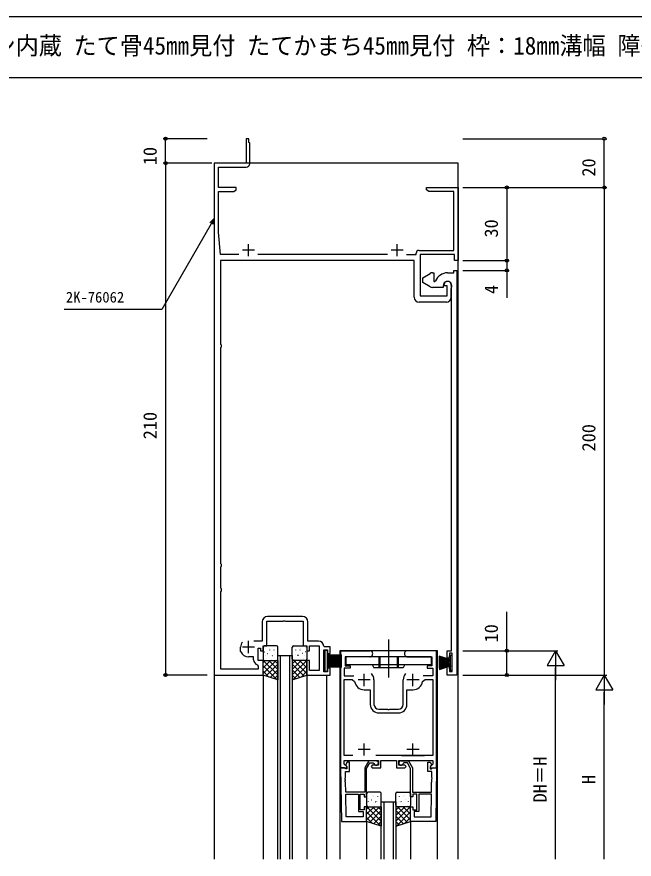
# Model space of a CAD drawing. Units: millimetres, scale not verified. Extents: x -437 to 438, y -681 to 679.
# Drawn here: x -142.7 to 110.5, y 298.3 to 643.8 of the extents above; entities that cross this region are included whole.
import ezdxf
from ezdxf.enums import TextEntityAlignment as Align

# ---------------------------------------------------------------- set-up
doc = ezdxf.new("R2010")
doc.units = ezdxf.units.MM
doc.header["$LTSCALE"] = 4
for name, color, linetype in [('0-1_USER1', 3, 'Continuous'), ('0-2_YKK_11', 7, 'Continuous'), ('0-3_YKK_12', 2, 'Continuous'), ('0-4_YKK_13', 4, 'Continuous'), ('0-6_YKK_D', 6, 'Continuous'), ('0-7_YKK_ZWAK', 7, 'Continuous')]:
    doc.layers.add(name, color=color, linetype=linetype)
doc.styles.add('ＭＳ ゴシック', font='')
doc.styles.get('ＭＳ ゴシック').set_extended_font_data('MS Gothic')

msp = doc.modelspace()

# ---------------------------------------------------------------- linework, layer by layer
at = {"layer": '0-2_YKK_11'}
for p, q in [((-47.2, 583.6), (-47.2, 592)), ((-59.2, 546.3), (-60, 555.444)), ((-47.7, 545.6), (-47.7, 550.6)), ((13.3, 545.6), (13.3, 550.6)), ((-51.588, 546.3), (-59.2, 546.3)), ((-45.2, 548.1), (-50.2, 548.1)), ((9.412, 546.3), (-43.812, 546.3)), ((15.8, 548.1), (10.8, 548.1)), ((35.5, 533.8), (35.5, 528.8)), ((33.5, 526.8), (22.3, 526.8)), ((-25.5, 397.8), (-39.9, 397.8)), ((-47.7, 382.8), (-47.7, 387.8)), ((-45.2, 385.3), (-50.2, 385.3)), ((-9.9, 383.795), (2.05, 383.795)), ((-0.2, 369.295), (-0.2, 374.295)), ((19.8, 369.295), (19.8, 374.295)), ((2.3, 371.795), (-2.7, 371.795)), ((3.8, 371.795), (3.8, 361.795)), ((15.8, 361.795), (15.8, 371.795)), ((22.3, 371.795), (17.3, 371.795)), ((5.8, 358.295), (13.8, 358.295)), ((-0.2, 340.795), (-0.2, 345.795)), ((19.8, 340.795), (19.8, 345.795)), ((2.3, 343.295), (-2.7, 343.295)), ((22.3, 343.295), (17.3, 343.295)), ((15.083, 340.795), (4.517, 340.795))]:
    msp.add_line(p, q, dxfattribs=at)
for points in [[(-47.2, 592), (-47.5, 592.3), (-47.5, 593.8), (-48.7, 593.8), (-48.7, 583.8), (-61.7, 583.8), (-61.7, 373.8), (-41.7, 373.8), (-41.7, 379.8), (-43.7, 379.8), (-43.7, 384.8), (-42.7, 384.8), (-42.7, 383.8), (-41.7, 383.8), (-41.7, 385.8), (-40.2, 385.8), (-40.2, 395.9), (-33.458, 395.9), (-33.275, 396.02), (-32.725, 396.02), (-32.542, 395.9), (-25.2, 395.9), (-25.2, 385.8), (-23.7, 385.8), (-23.7, 383.8), (-22.7, 383.8), (-22.7, 385.8), (-18.7, 385.8), (-18.7, 375.7), (-22.7, 375.7), (-22.7, 379.8), (-23.7, 379.8), (-23.7, 373.8), (-14.2, 373.8), (-14.2, 376.6), (-15.2, 376.6), (-15.2, 375.1), (-16.8, 375.1), (-16.8, 384.1), (-15.2, 384.1)], [(-52.7, 572.8), (-52.7, 573.8), (-60, 573.8), (-60, 582.1), (-48.7, 582.1)], [(22.3, 548), (36.6, 548), (36.6, 572.2), (26.339, 572.2), (25.3, 572.8), (25.3, 573.8), (38.3, 573.8), (38.3, 543.8), (36.8, 543.8), (36.8, 546.3), (22.8, 546.3), (22.8, 529.3), (33.8, 529.3), (33.8, 533.5), (32.8, 533.5), (32.5, 533.8)], [(-60, 555.444), (-60, 572.2), (-53.739, 572.2), (-52.7, 572.8)], [(17.188, 546.3), (21.1, 546.3), (21.1, 546.8)], [(20.3, 528.8), (20.3, 543.8), (-59.2, 543.8), (-59.2, 509.594), (-58.937, 509.296), (-58.937, 508.304), (-59.2, 508.006), (-59.2, 419.594), (-58.937, 419.296), (-58.937, 418.304), (-59.2, 418.006), (-59.2, 409.594), (-58.937, 409.296), (-58.937, 408.304), (-59.2, 408.006), (-59.2, 376.3), (-43.6, 376.3), (-43.6, 377.492), (-43.97, 377.975)], [(37.8, 539.8), (37.8, 373.8), (33.8, 373.8), (33.8, 377.3), (34.6, 377.3), (34.8, 375.3), (35.87, 375.3), (35.87, 382.8), (34.8, 382.8), (34.6, 380.8), (33.8, 380.8), (33.8, 383.8), (35.6, 383.8), (35.6, 528.546), (35.56, 528.696), (35.555, 528.705), (35.545, 528.722), (35.54, 528.73), (35.5, 528.88), (35.5, 532.418), (35.543, 532.573)], [(34, 538.8), (36.5, 538.8), (36.5, 539.8), (37.8, 539.8)], [(26.8, 533.068), (23.8, 534.8), (23.8, 536.8), (26.8, 538.532)], [(27.8, 538.8), (28.3, 538.8), (28.3, 535.3), (28.809, 535.3), (29.087, 535.487)], [(32.2, 533.5), (32.2, 532.8), (27.8, 532.8)], [(-42.1, 395.6), (-42.1, 387.7), (-45.476, 387.7)], [(-19, 387.7), (-23.3, 387.7), (-23.3, 395.6)], [(-50.872, 383.32), (-50.9, 383.447), (-50.9, 385.3)], [(-15.2, 384.1), (-15.2, 382.6), (-14.2, 382.6), (-14.2, 385.4), (-16.508, 385.4), (-16.807, 385.676)], [(-9.9, 383.795), (-9.9, 335.795), (-7.424, 335.795), (-7.264, 336.183), (-8.4, 337.319), (-8.4, 338.795), (5.6, 338.795), (5.6, 336.795), (3.1, 336.795), (2.6, 336.295), (3.1, 335.795), (6.6, 335.795), (6.6, 338.795), (13, 338.795), (13, 335.795), (16.5, 335.795), (17, 336.295), (16.5, 336.795), (14, 336.795), (14, 338.795), (28, 338.795), (28, 337.319), (26.864, 336.183), (27.024, 335.795), (29.5, 335.795), (29.5, 383.795), (17.55, 383.795)], [(-45.6, 380.1), (-45.6, 381.3), (-47.7, 381.3)], [(2.05, 381.295), (-8, 381.295), (-8, 377.595), (-6, 377.595), (-6, 376.595), (-8.4, 376.595), (-8.4, 373.495), (-4.408, 373.495)], [(17.55, 381.295), (27.6, 381.295), (27.6, 377.595), (25.6, 377.595), (25.6, 376.595), (28, 376.595), (28, 373.495), (24.008, 373.495)], [(-4.917, 340.795), (-8.4, 340.795), (-8.4, 371.995), (-5.136, 371.995), (-4.148, 371.155)], [(23.748, 371.155), (24.736, 371.995), (28, 371.995), (28, 340.795), (15.083, 340.795), (24.517, 340.795)], [(-0.2, 367.795), (2.3, 367.795), (2.3, 361.795)], [(17.3, 361.795), (17.3, 367.795), (19.8, 367.795)], [(5.8, 359.795), (9.342, 359.795), (9.525, 359.675), (10.075, 359.675), (10.258, 359.795), (13.8, 359.795)], [(4.7, 338.595), (1.638, 338.595), (0, 335.758), (0, 325.795), (-7.795, 325.795), (-7.866, 329.837), (-7.989, 330.018), (-7.998, 330.568), (-7.882, 330.753), (-7.883, 330.837), (-8.006, 331.018), (-8.016, 331.568), (-7.899, 331.753), (-7.944, 334.295), (-6.3, 334.295), (-6.3, 338.095), (-7.2, 338.095), (-7.8, 337.056), (-7.8, 336.745), (-7.3, 336.245), (-7.3, 335.295), (-7.77, 335.295), (-7.97, 335.495), (-8.27, 335.795), (-9.9, 335.795)], [(14.9, 338.595), (17.962, 338.595), (19.6, 335.758), (19.6, 325.795), (27.395, 325.795), (27.466, 329.837), (27.589, 330.018), (27.598, 330.568), (27.482, 330.753), (27.483, 330.837), (27.606, 331.018), (27.616, 331.568), (27.499, 331.753), (27.544, 334.295), (25.9, 334.295), (25.9, 338.095), (26.8, 338.095), (27.4, 337.056), (27.4, 336.745), (26.9, 336.245), (26.9, 335.295), (27.37, 335.295), (27.57, 335.495), (27.87, 335.795), (29.5, 335.795)], [(-9.9, 335.795), (-9.516, 313.795), (0.8, 313.795), (0.8, 319.795), (-0.2, 319.795), (-0.2, 318.595), (-1.8, 318.595), (-1.8, 324.995), (-0.2, 324.995), (-0.2, 323.795), (0.8, 323.795), (0.8, 335.543), (2.1, 337.795), (3.517, 337.795), (3.813, 337.545)], [(29.5, 335.795), (29.116, 313.795), (18.8, 313.795), (18.8, 319.795), (19.8, 319.795), (19.8, 318.595), (21.4, 318.595), (21.4, 324.995), (19.8, 324.995), (19.8, 323.795), (18.8, 323.795), (18.8, 335.543), (17.5, 337.795), (16.083, 337.795), (15.787, 337.545)]]:
    msp.add_lwpolyline(points, dxfattribs=at)
for points in [[(-7.619, 315.725), (-7.781, 324.995), (-2.6, 324.995), (-2.6, 317.795), (-0.7, 317.795), (-0.7, 315.725)], [(27.219, 315.725), (27.381, 324.995), (22.2, 324.995), (22.2, 317.795), (20.3, 317.795), (20.3, 315.725)]]:
    msp.add_lwpolyline(points, close=True, dxfattribs=at)
for centre, radius, start, end in [((-48.7, 583.6), 1.5, 270.00001, 359.99999), ((22.3, 546.8), 1.2, 90.00001, 179.99999), ((27.8, 536.8), 2, 89.99998, 120), ((34, 533.5), 5.3, 89.99999, 157.9757), ((27.8, 534.8), 2, 240, 270.00002), ((34, 533.5), 1.8, 328.99728, 179.99999), ((34, 533.8), 1.5, 359.99999, 180.00001), ((22.3, 528.8), 2, 180.00001, 269.99999), ((33.5, 528.8), 2, 270.00001, 359.99999), ((-39.9, 395.6), 2.2, 90.00001, 179.99999), ((-25.5, 395.6), 2.2, 0.00001, 89.99999), ((-47.7, 385.3), 3.2, 141.63348, 179.99999), ((-19, 385.5), 2.2, 4.58856, 90.00001), ((2.05, 382.545), 1.25, 269.99999, 90.00001), ((17.55, 382.545), 1.25, 89.99999, 270.00001), ((-47.7, 384.8), 3.5, 205.00785, 270), ((-43.4, 380.1), 2.2, 180.00001, 254.97389), ((-0.2, 371.795), 4, 359.99998, 40.4398), ((19.8, 371.795), 4, 139.5602, 180.00002), ((-0.2, 371.795), 4, 189.20689, 270.00001), ((19.8, 371.795), 4, 269.99999, 350.79311), ((5.8, 361.795), 3.5, 180.00001, 269.99999), ((5.8, 361.795), 2, 180.00001, 269.99999), ((13.8, 361.795), 2, 270.00001, 359.99999), ((13.8, 361.795), 3.5, 270.00001, 359.99999), ((4.7, 337.695), 0.9, 189.59406, 90), ((14.9, 337.695), 0.9, 90, 350.40594)]:
    msp.add_arc(centre, radius, start, end, dxfattribs=at)
at = {"layer": '0-3_YKK_12'}
for p, q in [((38.3, 583.8), (-61.7, 583.8)), ((-61.7, 583.8), (-61.7, 298.298)), ((38.3, 298.298), (38.3, 583.8)), ((-10.2, 383.795), (-10.2, 298.298)), ((29.8, 383.795), (-10.2, 383.795)), ((29.8, 298.298), (29.8, 383.795)), ((-34.7, 381.801), (-34.7, 298.298)), ((-30.7, 298.298), (-30.7, 381.801)), ((-41.7, 373.8), (-41.7, 298.298)), ((-23.7, 373.8), (-23.7, 298.298)), ((-15.7, 373.8), (-15.7, 298.298)), ((6.8, 321.797), (12.8, 321.797)), ((6.8, 298.298), (6.8, 321.797)), ((7.8, 321.797), (7.8, 298.298)), ((11.8, 298.298), (11.8, 321.797)), ((12.8, 321.797), (12.8, 298.298)), ((0.8, 313.995), (0.8, 298.298)), ((18.8, 313.995), (18.8, 298.298))]:
    msp.add_line(p, q, dxfattribs=at)
msp.add_lwpolyline([(-35.7, 298.298), (-35.7, 381.801), (-29.7, 381.801), (-29.7, 298.298)], dxfattribs=at)
at = {"layer": '0-4_YKK_13'}
for p, q in [((9.748, 388.409), (9.748, 372.828)), ((-41.7, 385.3), (-41.7, 380.3)), ((-41.256, 385.236), (-41.212, 385.26)), ((-36.2, 385.8), (-41.2, 385.8)), ((-39.231, 384.502), (-39.187, 384.526)), ((-38.917, 384.082), (-38.911, 384.09)), ((-37.155, 384.07), (-37.111, 384.094)), ((-35.7, 380.3), (-35.7, 385.3)), ((-29.7, 380.3), (-29.7, 385.3)), ((-29.2, 385.8), (-24.2, 385.8)), ((-28.245, 384.07), (-28.289, 384.094)), ((-26.483, 384.082), (-26.489, 384.09)), ((-26.169, 384.502), (-26.213, 384.526)), ((-24.144, 385.236), (-24.188, 385.26)), ((-23.7, 385.3), (-23.7, 380.3)), ((-41.064, 383.292), (-41.017, 383.38)), ((-40.892, 381.877), (-40.885, 381.885)), ((-40.465, 380.421), (-40.422, 380.445)), ((-39.822, 382.612), (-39.778, 382.636)), ((-38.174, 381.767), (-38.128, 381.855)), ((-37.798, 381.878), (-37.754, 381.902)), ((-37.131, 382.062), (-37.125, 382.07)), ((-35.721, 381.446), (-35.7, 381.457)), ((-29.679, 381.446), (-29.7, 381.457)), ((-28.269, 382.062), (-28.275, 382.07)), ((-27.602, 381.878), (-27.646, 381.902)), ((-27.226, 381.767), (-27.272, 381.855)), ((-25.578, 382.612), (-25.622, 382.636)), ((-24.935, 380.421), (-24.978, 380.445)), ((-24.508, 381.877), (-24.515, 381.885)), ((-24.336, 383.292), (-24.383, 383.38)), ((-15.2, 382.147), (-9.4, 382.147)), ((-15.2, 381.647), (-9.4, 381.647)), ((-15.2, 381.147), (-9.4, 381.147)), ((-15.2, 380.647), (-9.4, 380.647)), ((-15.2, 380.147), (-9.4, 380.147)), ((27.248, 381.295), (-7.752, 381.295)), ((-7.752, 381.295), (-7.752, 378.095)), ((5.748, 381.295), (5.748, 376.795)), ((6.248, 381.295), (6.248, 376.795)), ((13.248, 381.295), (13.248, 376.795)), ((13.748, 381.295), (13.748, 376.795)), ((27.248, 381.295), (27.248, 378.095)), ((35.369, 379.646), (30.396, 380.169)), ((35.369, 379.746), (30.431, 380.529)), ((35.369, 379.846), (30.478, 380.886)), ((35.369, 379.946), (30.539, 381.241)), ((35.369, 380.046), (30.614, 381.592)), ((-41.7, 378.956), (-40.856, 379.8)), ((-41.7, 376.711), (-38.611, 379.8)), ((-41.7, 374.466), (-36.366, 379.8)), ((-35.92, 371.873), (-41.7, 377.653)), ((-35.7, 373.898), (-41.602, 379.8)), ((-41.2, 379.8), (-36.2, 379.8)), ((-40.515, 373.405), (-35.7, 378.221)), ((-35.7, 376.143), (-39.357, 379.8)), ((-39.073, 379.895), (-39.066, 379.902)), ((-38.389, 379.988), (-38.345, 380.012)), ((-35.7, 378.388), (-37.112, 379.8)), ((-29.7, 378.388), (-28.288, 379.8)), ((-29.7, 376.143), (-26.043, 379.8)), ((-29.7, 373.898), (-23.798, 379.8)), ((-24.885, 373.405), (-29.7, 378.221)), ((-29.48, 371.873), (-23.7, 377.653)), ((-24.2, 379.8), (-29.2, 379.8)), ((-23.7, 374.466), (-29.034, 379.8)), ((-27.011, 379.988), (-27.055, 380.012)), ((-23.7, 376.711), (-26.789, 379.8)), ((-26.327, 379.895), (-26.334, 379.902)), ((-23.7, 378.956), (-24.544, 379.8)), ((-15.2, 379.647), (-9.4, 379.647)), ((-15.2, 379.147), (-9.4, 379.147)), ((-15.2, 378.647), (-9.4, 378.647)), ((-15.2, 378.147), (-9.4, 378.147)), ((-15.2, 377.647), (-9.4, 377.647)), ((-15.2, 377.147), (-9.4, 377.147)), ((-7.752, 378.095), (27.248, 378.095)), ((2.998, 378.095), (3.748, 376.795)), ((15.748, 376.795), (3.748, 376.795)), ((16.499, 378.095), (15.748, 376.795)), ((30.369, 379.446), (35.369, 379.446)), ((30.369, 378.146), (35.369, 378.146)), ((35.369, 379.546), (30.376, 379.808)), ((35.369, 379.346), (30.376, 379.085)), ((35.369, 378.246), (30.376, 378.508)), ((35.369, 378.046), (30.376, 377.785)), ((35.369, 379.246), (30.396, 378.724)), ((35.369, 378.346), (30.396, 378.869)), ((35.369, 377.946), (30.396, 377.424)), ((35.369, 378.446), (30.431, 379.229)), ((35.369, 379.146), (30.431, 378.364)), ((35.369, 377.846), (30.431, 377.064)), ((35.369, 377.746), (30.478, 376.707)), ((35.369, 377.646), (30.539, 376.352)), ((35.369, 377.546), (30.614, 376.001)), ((35.069, 379.099), (35.069, 378.494)), ((35.069, 377.449), (35.069, 375.796)), ((-39.288, 372.996), (-41.7, 375.408)), ((-38.832, 372.844), (-35.7, 375.976)), ((-37.148, 372.283), (-35.7, 373.73)), ((-26.568, 372.844), (-29.7, 375.976)), ((-28.252, 372.283), (-29.7, 373.73)), ((-26.112, 372.996), (-23.7, 375.408)), ((0.8, 325.295), (0.8, 320.295)), ((1.244, 325.231), (1.288, 325.255)), ((6.3, 325.795), (1.3, 325.795)), ((6.8, 320.295), (6.8, 325.295)), ((12.8, 320.295), (12.8, 325.295)), ((13.3, 325.795), (18.3, 325.795)), ((18.356, 325.231), (18.312, 325.255)), ((18.8, 325.295), (18.8, 320.295)), ((1.436, 323.287), (1.483, 323.375)), ((1.608, 321.873), (1.615, 321.88)), ((2.678, 322.607), (2.722, 322.631)), ((3.269, 324.497), (3.313, 324.521)), ((3.583, 324.077), (3.589, 324.085)), ((4.326, 321.762), (4.372, 321.851)), ((4.702, 321.873), (4.746, 321.897)), ((5.345, 324.065), (5.389, 324.089)), ((5.369, 322.058), (5.375, 322.065)), ((6.779, 321.441), (6.8, 321.452)), ((12.821, 321.441), (12.8, 321.452)), ((14.255, 324.065), (14.211, 324.089)), ((14.231, 322.058), (14.225, 322.065)), ((14.898, 321.873), (14.854, 321.897)), ((15.274, 321.762), (15.228, 321.851)), ((16.017, 324.077), (16.011, 324.085)), ((16.331, 324.497), (16.287, 324.521)), ((16.922, 322.607), (16.878, 322.631)), ((17.992, 321.873), (17.985, 321.88)), ((18.164, 323.287), (18.117, 323.375)), ((0.8, 318.951), (1.644, 319.795)), ((0.8, 316.706), (3.889, 319.795)), ((0.8, 314.461), (6.134, 319.795)), ((6.8, 313.893), (0.898, 319.795)), ((1.3, 319.795), (6.3, 319.795)), ((1.985, 313.4), (6.8, 318.216)), ((2.035, 320.416), (2.078, 320.44)), ((6.8, 316.138), (3.143, 319.795)), ((3.427, 319.89), (3.434, 319.897)), ((4.111, 319.983), (4.155, 320.007)), ((6.8, 318.383), (5.388, 319.795)), ((12.8, 318.383), (14.212, 319.795)), ((12.8, 316.138), (16.457, 319.795)), ((12.8, 313.893), (18.702, 319.795)), ((17.615, 313.4), (12.8, 318.216)), ((18.3, 319.795), (13.3, 319.795)), ((18.8, 314.461), (13.466, 319.795)), ((15.489, 319.983), (15.445, 320.007)), ((18.8, 316.706), (15.711, 319.795)), ((16.173, 319.89), (16.166, 319.897)), ((17.565, 320.416), (17.522, 320.44)), ((18.8, 318.951), (17.956, 319.795)), ((6.58, 311.869), (0.8, 317.648)), ((3.212, 312.991), (0.8, 315.403)), ((3.668, 312.839), (6.8, 315.971)), ((15.932, 312.839), (12.8, 315.971)), ((13.02, 311.869), (18.8, 317.648)), ((16.388, 312.991), (18.8, 315.403)), ((5.352, 312.278), (6.8, 313.726)), ((14.248, 312.278), (12.8, 313.726))]:
    msp.add_line(p, q, dxfattribs=at)
for points in [[(-16.4, 383.897), (-16.4, 375.397), (-15.2, 375.397), (-15.2, 383.897)], [(-35.7, 371.8), (-41.7, 373.8), (-41.7, 379.8), (-35.7, 379.8)], [(-29.7, 371.8), (-23.7, 373.8), (-23.7, 379.8), (-29.7, 379.8)], [(6.8, 311.795), (0.8, 313.795), (0.8, 319.795), (6.8, 319.795)], [(12.8, 311.795), (18.8, 313.795), (18.8, 319.795), (12.8, 319.795)]]:
    msp.add_lwpolyline(points, close=True, dxfattribs=at)
for points in [[(35.869, 381.796), (35.069, 381.796), (35.069, 380.144)], [(35.069, 375.796), (35.869, 375.796), (35.869, 381.796)]]:
    msp.add_lwpolyline(points, dxfattribs=at)
for centre, start, end in [((-41.2, 385.3), 90, 180), ((-36.2, 385.3), 0, 90), ((-29.2, 385.3), 90, 180), ((-24.2, 385.3), 0, 90), ((-41.2, 380.3), 180, 270), ((-36.2, 380.3), 270, 0), ((-29.2, 380.3), 180, 270), ((-24.2, 380.3), 270, 0), ((1.3, 325.295), 90, 180), ((6.3, 325.295), 0, 90), ((13.3, 325.295), 90, 180), ((18.3, 325.295), 0, 90), ((1.3, 320.295), 180, 270), ((6.3, 320.295), 270, 0), ((13.3, 320.295), 180, 270), ((18.3, 320.295), 270, 0)]:
    msp.add_arc(centre, 0.5, start, end, dxfattribs=at)
at = {"layer": '0-6_YKK_D'}
for p, q in [((-64.7, 593.8), (-82.7, 593.8)), ((-81.7, 583.8), (-81.7, 593.8)), ((40.301, 593.8), (99.3, 593.8)), ((98.3, 573.8), (98.3, 593.8)), ((-62.7, 583.8), (-82.7, 583.8)), ((-64.7, 583.8), (-82.7, 583.8)), ((-81.7, 583.8), (-81.7, 373.8)), ((40.301, 573.8), (99.3, 573.8)), ((40.301, 573.8), (59.3, 573.8)), ((40.301, 573.8), (99.3, 573.8)), ((58.3, 573.8), (58.3, 543.804)), ((98.3, 573.8), (98.3, 373.8)), ((40.301, 543.804), (59.3, 543.804)), ((40.301, 543.804), (59.3, 543.804)), ((40.301, 539.8), (59.3, 539.8)), ((40.301, 383.8), (59.3, 383.8)), ((40.301, 383.8), (79.3, 383.8)), ((78.3, 383.8), (74.8, 377.738)), ((78.3, 383.8), (81.8, 377.738)), ((78.3, 383.8), (78.3, 371.676)), ((74.8, 377.738), (81.8, 377.738)), ((78.3, 298.298), (78.3, 376.8)), ((-64.7, 373.8), (-82.7, 373.8)), ((40.301, 373.8), (59.3, 373.8)), ((40.301, 373.8), (99.3, 373.8)), ((40.301, 373.8), (99.3, 373.8)), ((98.3, 373.8), (94.8, 367.738)), ((98.3, 373.8), (101.8, 367.738)), ((98.3, 373.8), (98.3, 361.676)), ((94.8, 367.738), (101.8, 367.738)), ((98.3, 298.298), (98.3, 366.8))]:
    msp.add_line(p, q, dxfattribs=at)
for points in [[(-61.7, 561.121), (-62.975, 558.912), (-83.247, 523.8), (-123.326, 523.8)], [(-63.567, 559.254), (-61.7, 561.121), (-62.383, 558.571)], [(58.3, 543.804), (58.3, 539.8), (58.3, 528.52)], [(58.3, 373.8), (58.3, 383.8), (58.3, 399.725)]]:
    msp.add_lwpolyline(points, dxfattribs=at)
for centre in [(-81.7, 593.8), (98.3, 593.8), (-81.7, 583.8), (-81.7, 583.8), (58.3, 573.8), (98.3, 573.8), (98.3, 573.8), (58.3, 543.804), (58.3, 543.804), (58.3, 539.8), (58.3, 383.8), (-81.7, 373.8), (58.3, 373.8)]:
    msp.add_circle(centre, 0.637, dxfattribs=at)
at = {"layer": '0-7_YKK_ZWAK'}
for p, q in [((438.3, 643.8), (-436.7, 643.8)), ((438.3, 618.8), (-436.7, 618.8))]:
    msp.add_line(p, q, dxfattribs=at)

# ---------------------------------------------------------------- texts
at = {"layer": '0-1_USER1', "style": 'ＭＳ ゴシック', "width": 0.95}
msp.add_text('自動ドア【一般スライド】 エンジン内蔵 たて骨45㎜見付 たてかまち45㎜見付 枠：18㎜溝幅 障子：18㎜溝幅', height=7.331, dxfattribs=at).set_placement((-299.952, 626.13), align=Align.BOTTOM_LEFT)
at = {"layer": '0-6_YKK_D', "style": 'ＭＳ ゴシック'}
for s, p in [('10', (-83.7, 582.962)), ('20', (96.3, 578.26)), ('30', (56.3, 553.262)), ('4', (56.3, 530.136)), ('210', (-83.7, 470.533)), ('200', (96.3, 465.533)), ('10', (56.3, 387.2)), ('DH＝H', (76.3, 321.59)), ('H', (96.3, 329.054))]:
    msp.add_text(s, height=5.499, rotation=90, dxfattribs=at).set_placement(p, align=Align.BOTTOM_LEFT)
msp.add_text('2K-76062', height=4.399, dxfattribs=at).set_placement((-122.615, 525.3), align=Align.BOTTOM_LEFT)

doc.saveas('drawing.dxf')
